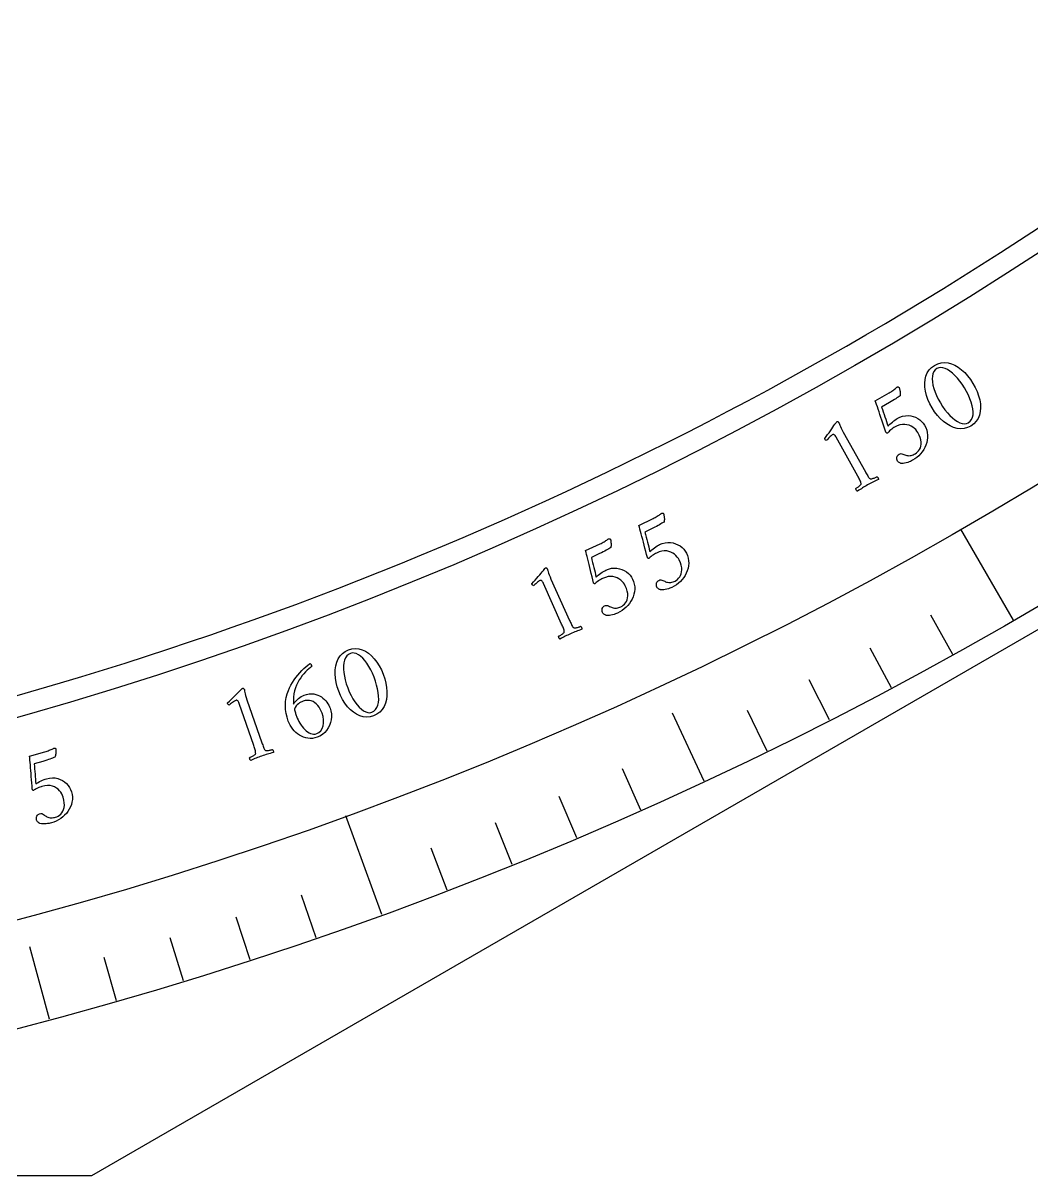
# Model space of a CAD drawing. Header units: millimetres. Extents: x -105 to 105, y -105 to 135.
# Drawn here: x 26.35 to 52.71, y -105 to -74.86 of the extents above; entities that cross this region are included whole.
import ezdxf

# ---------------------------------------------------------------- set-up
doc = ezdxf.new("R2010")
doc.units = ezdxf.units.MM
for name, color, linetype in [('CUT_INNER', 6, 'Continuous'), ('CUT_OUTER', 1, 'Continuous'), ('ENGRAVE', 7, 'Continuous'), ('ENGRAVE_FINE', 8, 'Continuous'), ('TEXT', 5, 'Continuous')]:
    doc.layers.add(name, color=color, linetype=linetype)

msp = doc.modelspace()

# ---------------------------------------------------------------- linework, layer by layer
at = {"layer": 'CUT_INNER'}
msp.add_lwpolyline([(26.1921, -92.4358), (26.7588, -92.2734), (27.3245, -92.1074), (27.8891, -91.938), (28.4527, -91.7652), (29.0152, -91.5889), (29.5767, -91.4091), (30.137, -91.2259), (30.6962, -91.0393), (31.2542, -90.8492), (31.811, -90.6557), (32.3667, -90.4588), (32.9211, -90.2585), (33.4743, -90.0548), (34.0263, -89.8478), (34.5769, -89.6373), (35.1263, -89.4234), (35.6743, -89.2062), (36.221, -88.9856), (36.7663, -88.7617), (37.3103, -88.5345), (37.8528, -88.3039), (38.3939, -88.0699), (38.9336, -87.8327), (39.4718, -87.5922), (40.0085, -87.3483), (40.5437, -87.1012), (41.0774, -86.8508), (41.6095, -86.5971), (42.1401, -86.3401), (42.669, -86.08), (43.1964, -85.8165), (43.7222, -85.5499), (44.2463, -85.28), (44.7687, -85.0069), (45.2894, -84.7306), (45.8085, -84.4511), (46.3258, -84.1684), (46.8414, -83.8826), (47.3552, -83.5936), (47.8672, -83.3015), (48.3775, -83.0062), (48.8859, -82.7078), (49.3924, -82.4063), (49.8971, -82.1017), (50.4, -81.794), (50.9009, -81.4832), (51.3999, -81.1693), (51.897, -80.8524), (52.3921, -80.5324), (52.8852, -80.2095)], dxfattribs=at)
at = {"layer": 'CUT_OUTER'}
msp.add_lwpolyline([(105, 28.1347), (105, -28.1347), (76.8653, -76.8653), (28.1347, -105), (-28.1347, -105), (-76.8653, -76.8653), (-105, -28.1347), (-105, 28.1347)], dxfattribs=at)
at = {"layer": 'ENGRAVE'}
for points in [[(52.2323, -90.4689), (50.8578, -88.0883)], [(44.1486, -94.677), (43.3188, -92.8975)], [(35.729, -98.1645), (34.7888, -95.5814)], [(27.0374, -100.905), (26.5292, -99.0084)]]:
    msp.add_lwpolyline(points, dxfattribs=at)
for radius in [104.4645, 101.7156, 96.6105]:
    msp.add_circle((0, 0), radius, dxfattribs=at)
at = {"layer": 'ENGRAVE_FINE'}
for points in [[(50.6454, -91.3667), (50.0742, -90.3363)], [(49.0431, -92.2367), (48.49, -91.1965)], [(47.4259, -93.0786), (46.891, -92.0289)], [(45.7942, -93.8921), (45.2778, -92.8332)], [(42.4895, -95.4331), (42.0104, -94.3568)], [(40.8175, -96.1601), (40.3572, -95.0756)], [(39.1331, -96.8578), (38.6918, -95.7655)], [(37.4367, -97.526), (37.0145, -96.4262)], [(34.0103, -98.7731), (33.6268, -97.6592)], [(32.2813, -99.3516), (31.9173, -98.2312)], [(30.5425, -99.8999), (30.198, -98.7733)], [(28.7943, -100.4177), (28.4696, -99.2853)]]:
    msp.add_lwpolyline(points, dxfattribs=at)
at = {"layer": 'TEXT'}
for points in [[(50.1665, -83.8072), (50.253, -83.7646), (50.3409, -83.7394), (50.4302, -83.7317), (50.5211, -83.7414), (50.6119, -83.7665), (50.701, -83.8047), (50.7884, -83.8562), (50.8742, -83.9208), (50.9566, -83.9965), (51.034, -84.0811), (51.1064, -84.1744), (51.1737, -84.2767), (51.2333, -84.3836), (51.2825, -84.4911), (51.3212, -84.5991), (51.3494, -84.7076), (51.3662, -84.8142), (51.3705, -84.9163), (51.3623, -85.0139), (51.3415, -85.107), (51.3071, -85.193), (51.2579, -85.2692), (51.1939, -85.3356), (51.1152, -85.3921), (51.0303, -85.4336), (50.9429, -85.4578), (50.8531, -85.4649), (50.7608, -85.4547), (50.6683, -85.4294), (50.5777, -85.3909), (50.4891, -85.3392), (50.4024, -85.2745), (50.3196, -85.1986), (50.2423, -85.1137), (50.1705, -85.0198), (50.1044, -84.9168), (50.0461, -84.8091), (49.9983, -84.7011), (49.9607, -84.5927), (49.9335, -84.4839), (49.9176, -84.3774), (49.9142, -84.2757), (49.9232, -84.1787), (49.9447, -84.0865), (49.9793, -84.0017), (50.0277, -83.9269), (50.0901, -83.8621), (50.1665, -83.8072)], [(50.2332, -83.8905), (50.1875, -83.9259), (50.1524, -83.9709), (50.1279, -84.0256), (50.114, -84.09), (50.1098, -84.162), (50.1147, -84.2395), (50.1284, -84.3226), (50.1512, -84.4113), (50.1822, -84.5035), (50.2208, -84.5971), (50.267, -84.6921), (50.3209, -84.7886), (50.3792, -84.8811), (50.4402, -84.9667), (50.5039, -85.0453), (50.5704, -85.1169), (50.6377, -85.18), (50.7038, -85.2328), (50.7689, -85.2753), (50.8328, -85.3076), (50.8939, -85.328), (50.9507, -85.3348), (51.0029, -85.3279), (51.0507, -85.3075), (51.1004, -85.2694), (51.1379, -85.2219), (51.1632, -85.1649), (51.1764, -85.0985), (51.1787, -85.0247), (51.1715, -84.9455), (51.1547, -84.8609), (51.1284, -84.7709), (51.0941, -84.6778), (51.053, -84.584), (51.0053, -84.4896), (50.9509, -84.3944), (50.8915, -84.3015), (50.8302, -84.2164), (50.7671, -84.1391), (50.702, -84.0695), (50.6366, -84.0089), (50.5722, -83.9584), (50.5088, -83.9179), (50.4464, -83.8875), (50.3867, -83.8687), (50.3313, -83.8629), (50.2801, -83.8702), (50.2332, -83.8905)], [(49.1897, -85.199), (49.2626, -85.1624), (49.3348, -85.1372), (49.4062, -85.1233), (49.4769, -85.1209), (49.5455, -85.128), (49.6109, -85.1427), (49.6729, -85.1651), (49.7316, -85.1951), (49.7854, -85.2314), (49.8328, -85.2725), (49.8736, -85.3185), (49.908, -85.3693), (49.9408, -85.4331), (49.965, -85.498), (49.9805, -85.5638), (49.9875, -85.6306), (49.9868, -85.6973), (49.9794, -85.7628), (49.9653, -85.8271), (49.9445, -85.8902), (49.9176, -85.9513), (49.8856, -86.0097), (49.8482, -86.0654), (49.8057, -86.1184), (49.7588, -86.1677), (49.7084, -86.2127), (49.6546, -86.2532), (49.5975, -86.2892), (49.5711, -86.3032), (49.5407, -86.3172), (49.5063, -86.3311), (49.4678, -86.345), (49.4275, -86.3574), (49.3879, -86.3667), (49.3488, -86.3728), (49.3103, -86.3759), (49.3016, -86.3741), (49.2902, -86.3705), (49.276, -86.365), (49.2591, -86.3578), (49.2421, -86.3487), (49.2274, -86.3378), (49.2151, -86.3252), (49.2052, -86.3108), (49.1927, -86.2841), (49.1856, -86.2577), (49.1839, -86.2316), (49.1877, -86.2058), (49.196, -86.1818), (49.2077, -86.1614), (49.223, -86.1445), (49.2417, -86.131), (49.2673, -86.1197), (49.293, -86.1148), (49.3188, -86.1164), (49.3448, -86.1245), (49.3705, -86.1352), (49.3958, -86.1447), (49.4207, -86.153), (49.445, -86.1601), (49.4732, -86.1658), (49.5017, -86.1677), (49.5303, -86.166), (49.5592, -86.1605), (49.5876, -86.1523), (49.6148, -86.1425), (49.6408, -86.131), (49.6657, -86.1178), (49.6976, -86.0963), (49.7271, -86.0701), (49.754, -86.0391), (49.7784, -86.0035), (49.7985, -85.9633), (49.8123, -85.9186), (49.8198, -85.8694), (49.8212, -85.8158), (49.8144, -85.758), (49.7978, -85.6965), (49.7713, -85.6311), (49.7349, -85.5619), (49.7093, -85.5236), (49.6784, -85.4874), (49.6421, -85.4532), (49.6004, -85.421), (49.5541, -85.3932), (49.5038, -85.3719), (49.4494, -85.3571), (49.3911, -85.3489), (49.3293, -85.3498), (49.2645, -85.3623), (49.1968, -85.3864), (49.126, -85.4221), (49.1044, -85.4355), (49.0801, -85.4523), (49.0532, -85.4725), (49.0236, -85.4962), (48.9951, -85.5204), (48.9717, -85.5424), (48.9533, -85.5622), (48.9399, -85.5796), (48.9358, -85.5811), (48.931, -85.5809), (48.9255, -85.5793), (48.9194, -85.5762), (48.9133, -85.5719), (48.9079, -85.5671), (48.9032, -85.5616), (48.8992, -85.5556), (48.8731, -85.4775), (48.8469, -85.3994), (48.8208, -85.3213), (48.7946, -85.2433), (48.7688, -85.1666), (48.7439, -85.0925), (48.7199, -85.0211), (48.6967, -84.9524), (48.6749, -84.8883), (48.6548, -84.8305), (48.6365, -84.7791), (48.62, -84.7341), (48.9816, -84.5256), (49.0067, -84.5106), (49.0316, -84.4948), (49.0566, -84.4782), (49.0815, -84.4608), (49.1051, -84.4436), (49.1265, -84.4274), (49.1457, -84.4123), (49.1625, -84.3984), (49.1762, -84.3867), (49.186, -84.3783), (49.1919, -84.3733), (49.1938, -84.3716), (49.202, -84.3718), (49.2095, -84.3718), (49.2163, -84.3719), (49.2225, -84.3719), (49.228, -84.3725), (49.2328, -84.3744), (49.2368, -84.3776), (49.2402, -84.382), (49.2427, -84.3876), (49.2459, -84.3969), (49.2498, -84.4098), (49.2543, -84.4264), (49.259, -84.4455), (49.2631, -84.4659), (49.2668, -84.4877), (49.27, -84.5108), (49.2721, -84.5342), (49.2728, -84.5567), (49.2719, -84.5785), (49.2695, -84.5994), (49.2446, -84.6173), (49.2172, -84.6367), (49.1873, -84.6574), (49.1549, -84.6797), (49.1194, -84.7032), (49.0804, -84.7279), (49.0379, -84.7538), (48.9919, -84.7809), (48.7854, -84.8998), (48.8065, -84.9625), (48.828, -85.0257), (48.8499, -85.0892), (48.8722, -85.1531), (48.8942, -85.2165), (48.9152, -85.2786), (48.9352, -85.3394), (48.9543, -85.3988), (48.976, -85.3734), (49.0021, -85.3464), (49.0326, -85.318), (49.0675, -85.2881), (49.1029, -85.2595), (49.1351, -85.2352), (49.164, -85.215), (49.1897, -85.199)], [(48.1642, -86.7012), (47.6009, -85.6872), (47.5864, -85.6627), (47.5727, -85.6432), (47.56, -85.6287), (47.5481, -85.6191), (47.5364, -85.6138), (47.524, -85.6123), (47.511, -85.6145), (47.4973, -85.6204), (47.4821, -85.6304), (47.4644, -85.6449), (47.4443, -85.664), (47.4216, -85.6875), (47.3992, -85.712), (47.3799, -85.7337), (47.3636, -85.7527), (47.3503, -85.7689), (47.3351, -85.7649), (47.3222, -85.7584), (47.3116, -85.7494), (47.3033, -85.7378), (47.3032, -85.7376), (47.3029, -85.7372), (47.3025, -85.7364), (47.3019, -85.7352), (47.2996, -85.7304), (47.2985, -85.7262), (47.2986, -85.7226), (47.2999, -85.7196), (47.3377, -85.6684), (47.3749, -85.6173), (47.4114, -85.5663), (47.4474, -85.5154), (47.4816, -85.4668), (47.5127, -85.4225), (47.5409, -85.3825), (47.5661, -85.3469), (47.587, -85.3176), (47.6023, -85.2965), (47.612, -85.2835), (47.616, -85.2787), (47.6211, -85.2759), (47.6275, -85.2736), (47.634, -85.2738), (47.6406, -85.2764), (47.6474, -85.2814), (47.6539, -85.2875), (47.6597, -85.293), (47.6649, -85.2982), (47.6693, -85.3028), (47.6709, -85.3071), (47.6756, -85.3199), (47.6834, -85.3413), (47.6943, -85.3713), (47.7092, -85.4084), (47.7291, -85.4515), (47.7539, -85.5004), (47.7837, -85.5551), (48.3622, -86.5909), (48.3777, -86.6186), (48.3929, -86.6452), (48.4077, -86.6708), (48.4222, -86.6953), (48.4364, -86.7179), (48.4504, -86.7376), (48.4643, -86.7544), (48.4781, -86.7683), (48.486, -86.7721), (48.4972, -86.7737), (48.5117, -86.7729), (48.5297, -86.7698), (48.5493, -86.765), (48.5689, -86.7592), (48.5886, -86.7523), (48.6083, -86.7443), (48.6266, -86.7362), (48.6418, -86.7293), (48.654, -86.7234), (48.6633, -86.7185), (48.6701, -86.7227), (48.6773, -86.7292), (48.6847, -86.7381), (48.6924, -86.7493), (48.699, -86.7612), (48.703, -86.772), (48.7045, -86.7817), (48.7035, -86.7902), (48.6643, -86.809), (48.6268, -86.8269), (48.5909, -86.8441), (48.5568, -86.8606), (48.523, -86.8773), (48.4881, -86.8952), (48.4523, -86.9142), (48.4154, -86.9345), (48.3802, -86.9544), (48.3469, -86.9738), (48.3155, -86.9929), (48.2859, -87.0115), (48.2562, -87.0306), (48.2243, -87.0511), (48.1902, -87.073), (48.154, -87.0963), (48.1462, -87.0927), (48.1387, -87.0863), (48.1317, -87.0772), (48.1251, -87.0653), (48.1195, -87.0529), (48.1159, -87.0419), (48.1141, -87.0324), (48.1142, -87.0243), (48.1232, -87.0191), (48.1347, -87.0118), (48.1486, -87.0025), (48.165, -86.9912), (48.1822, -86.9786), (48.1984, -86.9656), (48.2137, -86.9519), (48.2281, -86.9377), (48.24, -86.9242), (48.2479, -86.9125), (48.2517, -86.9026), (48.2514, -86.8946), (48.2469, -86.8755), (48.2402, -86.8546), (48.2313, -86.8321), (48.2201, -86.8079), (48.2074, -86.7824), (48.1939, -86.7561), (48.1795, -86.729), (48.1642, -86.7012)], [(42.9792, -88.4946), (43.0545, -88.4633), (43.1283, -88.4432), (43.2005, -88.4345), (43.2712, -88.4372), (43.3392, -88.4491), (43.4033, -88.4685), (43.4636, -88.4952), (43.52, -88.5294), (43.5711, -88.5694), (43.6154, -88.6138), (43.6529, -88.6625), (43.6835, -88.7157), (43.7116, -88.7817), (43.7311, -88.8481), (43.742, -88.9149), (43.7442, -88.982), (43.7387, -89.0485), (43.7266, -89.1133), (43.708, -89.1764), (43.6827, -89.2379), (43.6516, -89.2969), (43.6154, -89.3529), (43.5742, -89.4058), (43.5279, -89.4555), (43.4776, -89.5014), (43.4242, -89.5427), (43.3677, -89.5792), (43.3081, -89.6111), (43.2808, -89.6232), (43.2495, -89.6349), (43.2141, -89.6464), (43.1747, -89.6575), (43.1337, -89.667), (43.0935, -89.6734), (43.054, -89.6768), (43.0154, -89.6771), (43.0069, -89.6746), (42.9958, -89.6702), (42.982, -89.6638), (42.9657, -89.6553), (42.9493, -89.645), (42.9355, -89.6332), (42.9241, -89.6197), (42.9153, -89.6046), (42.9046, -89.5771), (42.8995, -89.5503), (42.8997, -89.5241), (42.9053, -89.4986), (42.9153, -89.4753), (42.9285, -89.4558), (42.9448, -89.44), (42.9645, -89.4279), (42.9908, -89.4184), (43.0168, -89.4154), (43.0425, -89.4188), (43.0678, -89.4287), (43.0927, -89.4412), (43.1173, -89.4525), (43.1414, -89.4626), (43.1652, -89.4714), (43.193, -89.4791), (43.2212, -89.4831), (43.2499, -89.4834), (43.2791, -89.48), (43.308, -89.4739), (43.3358, -89.466), (43.3626, -89.4564), (43.3883, -89.445), (43.4217, -89.4258), (43.453, -89.4018), (43.4821, -89.3728), (43.509, -89.339), (43.5318, -89.3003), (43.5488, -89.2567), (43.5598, -89.2082), (43.565, -89.1549), (43.5624, -89.0968), (43.5502, -89.0342), (43.5285, -88.9671), (43.4971, -88.8955), (43.4743, -88.8555), (43.4461, -88.8171), (43.4123, -88.7804), (43.373, -88.7453), (43.3288, -88.7142), (43.2801, -88.6894), (43.227, -88.6708), (43.1694, -88.6584), (43.1076, -88.6549), (43.0422, -88.6627), (42.9729, -88.682), (42.8998, -88.7126), (42.8773, -88.7244), (42.8518, -88.7394), (42.8235, -88.7576), (42.7923, -88.7791), (42.7622, -88.8013), (42.7372, -88.8215), (42.7175, -88.8399), (42.7029, -88.8564), (42.6986, -88.8575), (42.6939, -88.857), (42.6885, -88.855), (42.6826, -88.8514), (42.6769, -88.8468), (42.6718, -88.8416), (42.6675, -88.8358), (42.664, -88.8295), (42.6435, -88.7497), (42.623, -88.67), (42.6025, -88.5902), (42.5819, -88.5105), (42.5617, -88.4321), (42.5421, -88.3565), (42.5233, -88.2836), (42.5051, -88.2134), (42.4879, -88.1478), (42.472, -88.0888), (42.4574, -88.0362), (42.4442, -87.9901), (42.8197, -87.808), (42.8458, -87.7948), (42.8718, -87.7809), (42.8979, -87.7661), (42.9239, -87.7505), (42.9488, -87.735), (42.9713, -87.7204), (42.9915, -87.7067), (43.0092, -87.694), (43.0238, -87.6833), (43.0341, -87.6757), (43.0404, -87.6711), (43.0424, -87.6696), (43.0505, -87.6703), (43.058, -87.6709), (43.0648, -87.6714), (43.071, -87.6719), (43.0765, -87.6729), (43.0811, -87.6751), (43.0849, -87.6786), (43.0879, -87.6832), (43.09, -87.689), (43.0926, -87.6985), (43.0955, -87.7117), (43.0989, -87.7286), (43.1021, -87.7479), (43.1048, -87.7686), (43.1069, -87.7906), (43.1084, -87.8138), (43.1089, -87.8373), (43.1079, -87.8599), (43.1055, -87.8815), (43.1016, -87.9022), (43.0755, -87.9183), (43.0468, -87.9356), (43.0155, -87.9542), (42.9815, -87.9741), (42.9445, -87.995), (42.9038, -88.0169), (42.8596, -88.0397), (42.8117, -88.0634), (42.5973, -88.1673), (42.6139, -88.2313), (42.6308, -88.2958), (42.6481, -88.3607), (42.6658, -88.4261), (42.6832, -88.4909), (42.6997, -88.5544), (42.7154, -88.6164), (42.7301, -88.6771), (42.7536, -88.6532), (42.7815, -88.6282), (42.814, -88.602), (42.8509, -88.5747), (42.8883, -88.5487), (42.9222, -88.5267), (42.9525, -88.5087), (42.9792, -88.4946)], [(41.5769, -89.162), (41.6528, -89.1319), (41.7268, -89.113), (41.7992, -89.1055), (41.8698, -89.1092), (41.9376, -89.1222), (42.0014, -89.1426), (42.0613, -89.1703), (42.1171, -89.2053), (42.1676, -89.2462), (42.2111, -89.2912), (42.2479, -89.3406), (42.2777, -89.3942), (42.3047, -89.4607), (42.3232, -89.5274), (42.333, -89.5943), (42.3341, -89.6615), (42.3276, -89.7278), (42.3145, -89.7924), (42.2948, -89.8553), (42.2686, -89.9163), (42.2365, -89.9749), (42.1995, -90.0302), (42.1575, -90.0825), (42.1104, -90.1315), (42.0594, -90.1766), (42.0053, -90.217), (41.9482, -90.2526), (41.8881, -90.2836), (41.8607, -90.2952), (41.8292, -90.3065), (41.7936, -90.3174), (41.7541, -90.3279), (41.7129, -90.3367), (41.6726, -90.3425), (41.6331, -90.3452), (41.5945, -90.3449), (41.586, -90.3423), (41.5749, -90.3377), (41.5613, -90.3311), (41.5451, -90.3224), (41.5289, -90.3118), (41.5152, -90.2997), (41.5041, -90.2861), (41.4955, -90.2708), (41.4853, -90.2432), (41.4805, -90.2163), (41.4812, -90.1902), (41.4872, -90.1647), (41.4975, -90.1416), (41.511, -90.1223), (41.5277, -90.1067), (41.5475, -90.095), (41.574, -90.0859), (41.6, -90.0832), (41.6256, -90.0871), (41.6508, -90.0974), (41.6755, -90.1103), (41.6999, -90.122), (41.7239, -90.1324), (41.7475, -90.1416), (41.7751, -90.1498), (41.8033, -90.1542), (41.832, -90.155), (41.8612, -90.152), (41.8902, -90.1463), (41.9181, -90.1389), (41.9451, -90.1297), (41.971, -90.1188), (42.0047, -90.1001), (42.0363, -90.0766), (42.0659, -90.0481), (42.0933, -90.0147), (42.1168, -89.9764), (42.1344, -89.933), (42.1462, -89.8847), (42.1522, -89.8314), (42.1506, -89.7733), (42.1394, -89.7106), (42.1187, -89.6431), (42.0884, -89.571), (42.0663, -89.5306), (42.0387, -89.4918), (42.0055, -89.4546), (41.9668, -89.4189), (41.923, -89.3871), (41.8747, -89.3615), (41.8219, -89.3421), (41.7645, -89.3288), (41.7028, -89.3243), (41.6372, -89.3311), (41.5676, -89.3492), (41.4941, -89.3787), (41.4714, -89.3901), (41.4457, -89.4048), (41.4171, -89.4226), (41.3855, -89.4435), (41.3551, -89.4652), (41.3298, -89.4851), (41.3098, -89.5031), (41.2949, -89.5194), (41.2907, -89.5204), (41.2859, -89.5199), (41.2806, -89.5178), (41.2748, -89.5141), (41.2691, -89.5094), (41.2641, -89.5041), (41.2599, -89.4982), (41.2565, -89.4918), (41.2372, -89.4118), (41.218, -89.3317), (41.1987, -89.2517), (41.1794, -89.1716), (41.1605, -89.093), (41.1421, -89.017), (41.1244, -88.9438), (41.1073, -88.8734), (41.0912, -88.8075), (41.0762, -88.7482), (41.0625, -88.6954), (41.0499, -88.6492), (41.4283, -88.4729), (41.4546, -88.4602), (41.4809, -88.4467), (41.5071, -88.4323), (41.5334, -88.4172), (41.5585, -88.402), (41.5813, -88.3878), (41.6016, -88.3744), (41.6196, -88.362), (41.6343, -88.3516), (41.6448, -88.3441), (41.6511, -88.3396), (41.6532, -88.3381), (41.6613, -88.3389), (41.6687, -88.3397), (41.6756, -88.3403), (41.6817, -88.3409), (41.6871, -88.3419), (41.6917, -88.3442), (41.6955, -88.3478), (41.6984, -88.3525), (41.7005, -88.3583), (41.7029, -88.3678), (41.7056, -88.381), (41.7087, -88.398), (41.7116, -88.4174), (41.714, -88.4381), (41.7157, -88.4601), (41.7169, -88.4834), (41.717, -88.5068), (41.7157, -88.5294), (41.7129, -88.551), (41.7087, -88.5716), (41.6824, -88.5873), (41.6534, -88.6042), (41.6218, -88.6223), (41.5875, -88.6416), (41.5501, -88.6619), (41.5091, -88.6832), (41.4645, -88.7052), (41.4163, -88.7282), (41.2003, -88.8287), (41.2158, -88.893), (41.2317, -88.9578), (41.248, -89.0229), (41.2646, -89.0886), (41.281, -89.1537), (41.2966, -89.2174), (41.3112, -89.2797), (41.325, -89.3405), (41.3488, -89.317), (41.3772, -89.2925), (41.41, -89.2668), (41.4474, -89.2401), (41.4852, -89.2147), (41.5194, -89.1932), (41.55, -89.1757), (41.5769, -89.162)], [(40.4244, -90.569), (39.9516, -89.5098), (39.9393, -89.4842), (39.9274, -89.4635), (39.916, -89.4479), (39.905, -89.4374), (39.8938, -89.4311), (39.8816, -89.4285), (39.8684, -89.4296), (39.8543, -89.4342), (39.8383, -89.4429), (39.8194, -89.4558), (39.7976, -89.473), (39.773, -89.4945), (39.7486, -89.5169), (39.7274, -89.5369), (39.7095, -89.5543), (39.6949, -89.5694), (39.68, -89.5641), (39.6677, -89.5565), (39.658, -89.5466), (39.6508, -89.5343), (39.6507, -89.5341), (39.6505, -89.5336), (39.6501, -89.5328), (39.6496, -89.5316), (39.6477, -89.5266), (39.647, -89.5223), (39.6474, -89.5187), (39.6489, -89.5158), (39.691, -89.4682), (39.7325, -89.4205), (39.7734, -89.3729), (39.8137, -89.3253), (39.852, -89.2798), (39.8869, -89.2384), (39.9184, -89.2011), (39.9466, -89.1678), (39.97, -89.1405), (39.9871, -89.1207), (39.9978, -89.1087), (40.0023, -89.1042), (40.0076, -89.1019), (40.0142, -89.1001), (40.0206, -89.1008), (40.027, -89.104), (40.0333, -89.1096), (40.0393, -89.1162), (40.0446, -89.1223), (40.0493, -89.1278), (40.0533, -89.1329), (40.0545, -89.1373), (40.058, -89.1505), (40.0639, -89.1724), (40.0722, -89.2032), (40.0838, -89.2416), (40.0999, -89.2862), (40.1204, -89.337), (40.1452, -89.3942), (40.6312, -90.4764), (40.6443, -90.5054), (40.6571, -90.5332), (40.6697, -90.56), (40.6819, -90.5857), (40.6941, -90.6094), (40.7064, -90.6302), (40.7188, -90.6482), (40.7313, -90.6633), (40.7388, -90.6678), (40.7498, -90.6703), (40.7644, -90.6708), (40.7825, -90.6692), (40.8025, -90.6662), (40.8226, -90.6621), (40.8428, -90.6569), (40.8631, -90.6507), (40.882, -90.6443), (40.8978, -90.6387), (40.9105, -90.6338), (40.9201, -90.6298), (40.9266, -90.6345), (40.9331, -90.6416), (40.9397, -90.6511), (40.9464, -90.663), (40.9519, -90.6754), (40.955, -90.6865), (40.9557, -90.6963), (40.9539, -90.7047), (40.9132, -90.72), (40.8742, -90.7346), (40.837, -90.7487), (40.8016, -90.7621), (40.7665, -90.7758), (40.7302, -90.7905), (40.6928, -90.8064), (40.6543, -90.8233), (40.6175, -90.8401), (40.5827, -90.8566), (40.5497, -90.8728), (40.5186, -90.8888), (40.4874, -90.9052), (40.4538, -90.9229), (40.418, -90.9417), (40.3798, -90.9618), (40.3723, -90.9575), (40.3655, -90.9505), (40.3593, -90.9408), (40.3537, -90.9284), (40.3493, -90.9155), (40.3466, -90.9042), (40.3457, -90.8946), (40.3464, -90.8866), (40.3559, -90.8821), (40.3679, -90.8759), (40.3826, -90.8678), (40.3999, -90.858), (40.4181, -90.847), (40.4355, -90.8354), (40.4519, -90.8231), (40.4675, -90.8103), (40.4805, -90.7978), (40.4893, -90.7869), (40.494, -90.7774), (40.4944, -90.7693), (40.4916, -90.7499), (40.4867, -90.7285), (40.4798, -90.7053), (40.4708, -90.6802), (40.4604, -90.6537), (40.4492, -90.6263), (40.4372, -90.5981), (40.4244, -90.569)], [(34.8513, -91.2453), (34.9439, -91.2184), (35.0349, -91.2088), (35.1242, -91.2167), (35.212, -91.2421), (35.2971, -91.2825), (35.3782, -91.3357), (35.4554, -91.4015), (35.5286, -91.4801), (35.5966, -91.569), (35.6582, -91.6656), (35.7133, -91.7702), (35.7618, -91.8825), (35.8019, -91.9982), (35.8317, -92.1126), (35.851, -92.2256), (35.86, -92.3374), (35.858, -92.4453), (35.8445, -92.5466), (35.8194, -92.6413), (35.7829, -92.7294), (35.7341, -92.8082), (35.6724, -92.8746), (35.5978, -92.9289), (35.5104, -92.9709), (35.4196, -92.997), (35.3294, -93.0057), (35.2397, -92.997), (35.1506, -92.971), (35.0639, -92.9299), (34.9814, -92.8763), (34.9031, -92.8101), (34.829, -92.7313), (34.7605, -92.6422), (34.6991, -92.5451), (34.6448, -92.4401), (34.5975, -92.3272), (34.5589, -92.2111), (34.5305, -92.0964), (34.5123, -91.9831), (34.5044, -91.8713), (34.5073, -91.7637), (34.5216, -91.6629), (34.5473, -91.5689), (34.5844, -91.4818), (34.6332, -91.4043), (34.694, -91.3391), (34.7667, -91.2861), (34.8513, -91.2453)], [(34.9026, -91.3389), (34.8515, -91.3658), (34.8091, -91.4041), (34.7754, -91.4537), (34.7506, -91.5147), (34.734, -91.5849), (34.7253, -91.6621), (34.7244, -91.7463), (34.7314, -91.8376), (34.7459, -91.9337), (34.7677, -92.0326), (34.7967, -92.1342), (34.833, -92.2386), (34.8744, -92.3399), (34.9196, -92.4347), (34.9687, -92.5232), (35.0217, -92.6053), (35.077, -92.679), (35.133, -92.7425), (35.1897, -92.7957), (35.247, -92.8386), (35.3037, -92.8693), (35.3584, -92.8858), (35.411, -92.8882), (35.4617, -92.8763), (35.5172, -92.8475), (35.5623, -92.8072), (35.5972, -92.7555), (35.6217, -92.6924), (35.6368, -92.6201), (35.6435, -92.5408), (35.6416, -92.4546), (35.6314, -92.3614), (35.6137, -92.2638), (35.5895, -92.1643), (35.5589, -92.063), (35.5219, -91.9598), (35.4796, -91.858), (35.434, -91.7636), (35.3852, -91.6764), (35.3332, -91.5967), (35.2793, -91.5256), (35.2246, -91.4646), (35.1692, -91.4138), (35.1131, -91.373), (35.0576, -91.3441), (35.004, -91.3288), (34.9524, -91.3271), (34.9026, -91.3389)], [(33.6916, -92.4304), (33.7599, -92.4092), (33.8249, -92.3965), (33.8867, -92.3925), (33.9452, -92.397), (34.0004, -92.4085), (34.0522, -92.4253), (34.1005, -92.4475), (34.1453, -92.4751), (34.1867, -92.5066), (34.2245, -92.5405), (34.2588, -92.577), (34.2895, -92.6159), (34.3165, -92.6555), (34.3395, -92.694), (34.3587, -92.7315), (34.3739, -92.7678), (34.3964, -92.8426), (34.4088, -92.9181), (34.4111, -92.9945), (34.4033, -93.0716), (34.3861, -93.1473), (34.3603, -93.219), (34.326, -93.2868), (34.283, -93.3507), (34.232, -93.4084), (34.1733, -93.4577), (34.107, -93.4986), (34.0331, -93.5311), (33.9723, -93.5494), (33.912, -93.5599), (33.8522, -93.5625), (33.7929, -93.5573), (33.735, -93.5453), (33.6791, -93.5277), (33.6254, -93.5044), (33.5738, -93.4755), (33.5248, -93.4417), (33.4789, -93.4039), (33.436, -93.362), (33.3962, -93.3161), (33.3604, -93.2674), (33.3293, -93.2172), (33.3029, -93.1656), (33.2813, -93.1124), (33.2488, -93.0086), (33.2257, -92.9046), (33.2117, -92.8004), (33.2069, -92.6961), (33.2116, -92.5932), (33.2258, -92.4936), (33.2495, -92.3971), (33.2829, -92.3037), (33.314, -92.2343), (33.3494, -92.1657), (33.3891, -92.0978), (33.4331, -92.0307), (33.48, -91.9654), (33.5287, -91.9029), (33.5791, -91.8433), (33.6313, -91.7865), (33.6841, -91.7337), (33.7362, -91.6862), (33.7877, -91.6439), (33.8387, -91.6069), (33.8481, -91.6057), (33.8572, -91.6091), (33.8662, -91.617), (33.8748, -91.6296), (33.8827, -91.6434), (33.889, -91.6553), (33.8938, -91.6651), (33.8971, -91.673), (33.8591, -91.7043), (33.8192, -91.7393), (33.7773, -91.7782), (33.7336, -91.8209), (33.6896, -91.8676), (33.6468, -91.9184), (33.6054, -91.9734), (33.5652, -92.0326), (33.528, -92.0961), (33.4954, -92.1639), (33.4674, -92.2361), (33.444, -92.3126), (33.4267, -92.3937), (33.4169, -92.4797), (33.4146, -92.5706), (33.4198, -92.6664), (33.4467, -92.6257), (33.4769, -92.5876), (33.5102, -92.5521), (33.5467, -92.519), (33.5844, -92.4896), (33.6211, -92.465), (33.6569, -92.4453), (33.6916, -92.4304)], [(32.377, -93.7476), (31.9983, -92.6512), (31.9883, -92.6246), (31.9782, -92.603), (31.9682, -92.5865), (31.9582, -92.575), (31.9475, -92.5678), (31.9356, -92.5641), (31.9224, -92.564), (31.9079, -92.5675), (31.8912, -92.5747), (31.8713, -92.5859), (31.8481, -92.6012), (31.8217, -92.6204), (31.7954, -92.6406), (31.7726, -92.6586), (31.7532, -92.6745), (31.7374, -92.6882), (31.723, -92.6816), (31.7114, -92.673), (31.7026, -92.6622), (31.6964, -92.6494), (31.6964, -92.6492), (31.6962, -92.6487), (31.6959, -92.6478), (31.6955, -92.6466), (31.6941, -92.6415), (31.6938, -92.6371), (31.6945, -92.6336), (31.6962, -92.6308), (31.7423, -92.587), (31.7878, -92.5432), (31.8327, -92.4993), (31.877, -92.4554), (31.9191, -92.4134), (31.9575, -92.3752), (31.9922, -92.3408), (32.0231, -92.3101), (32.0488, -92.2849), (32.0675, -92.2667), (32.0793, -92.2556), (32.0841, -92.2516), (32.0896, -92.2497), (32.0963, -92.2485), (32.1027, -92.2498), (32.1088, -92.2535), (32.1146, -92.2597), (32.1199, -92.2668), (32.1247, -92.2733), (32.1289, -92.2792), (32.1324, -92.2846), (32.1332, -92.289), (32.1356, -92.3025), (32.1396, -92.3249), (32.1451, -92.3563), (32.1534, -92.3955), (32.1655, -92.4413), (32.1815, -92.4938), (32.2012, -92.5529), (32.5911, -93.6734), (32.6016, -93.7034), (32.6119, -93.7322), (32.6221, -93.76), (32.632, -93.7866), (32.6421, -93.8113), (32.6525, -93.8331), (32.6633, -93.8521), (32.6745, -93.8682), (32.6816, -93.8734), (32.6923, -93.8768), (32.7068, -93.8786), (32.725, -93.8787), (32.7451, -93.8774), (32.7655, -93.875), (32.7861, -93.8716), (32.8069, -93.8672), (32.8262, -93.8624), (32.8425, -93.8582), (32.8555, -93.8545), (32.8654, -93.8513), (32.8715, -93.8566), (32.8774, -93.8643), (32.8832, -93.8743), (32.8888, -93.8867), (32.8932, -93.8996), (32.8953, -93.9109), (32.8951, -93.9207), (32.8926, -93.929), (32.8507, -93.9406), (32.8107, -93.9518), (32.7724, -93.9625), (32.7359, -93.9728), (32.6997, -93.9834), (32.6623, -93.9949), (32.6237, -94.0074), (32.5838, -94.021), (32.5457, -94.0345), (32.5096, -94.0478), (32.4753, -94.0611), (32.443, -94.0743), (32.4104, -94.088), (32.3754, -94.1027), (32.3381, -94.1183), (32.2983, -94.135), (32.2912, -94.13), (32.285, -94.1224), (32.2797, -94.1122), (32.2752, -94.0994), (32.2719, -94.0862), (32.2702, -94.0747), (32.2701, -94.0651), (32.2716, -94.0572), (32.2814, -94.0535), (32.2939, -94.0484), (32.3093, -94.0416), (32.3274, -94.0334), (32.3465, -94.024), (32.3648, -94.0139), (32.3822, -94.0032), (32.3989, -93.9917), (32.4129, -93.9804), (32.4227, -93.9703), (32.4281, -93.9612), (32.4293, -93.9532), (32.4282, -93.9336), (32.4252, -93.912), (32.4203, -93.8882), (32.4135, -93.8624), (32.4054, -93.8351), (32.3967, -93.8068), (32.3872, -93.7777), (32.377, -93.7476)], [(33.4407, -92.7931), (33.4461, -92.8163), (33.452, -92.8397), (33.4584, -92.8634), (33.4652, -92.8872), (33.4725, -92.9112), (33.4801, -92.935), (33.488, -92.9586), (33.4963, -92.9822), (33.5141, -93.0278), (33.5348, -93.0737), (33.5582, -93.1197), (33.5844, -93.1658), (33.613, -93.2107), (33.6435, -93.253), (33.6761, -93.2925), (33.7106, -93.3294), (33.7468, -93.3625), (33.7841, -93.3907), (33.8226, -93.414), (33.8622, -93.4323), (33.9025, -93.4443), (33.9427, -93.4488), (33.983, -93.4456), (34.0232, -93.4348), (34.0826, -93.4045), (34.1306, -93.3612), (34.1671, -93.3048), (34.1921, -93.2355), (34.2047, -93.1577), (34.2042, -93.0762), (34.1904, -92.9909), (34.1636, -92.9018), (34.1405, -92.8458), (34.1139, -92.7933), (34.0838, -92.7446), (34.0501, -92.6995), (34.0131, -92.6595), (33.9729, -92.6261), (33.9295, -92.5994), (33.8829, -92.5794), (33.8332, -92.5674), (33.7804, -92.5652), (33.7246, -92.5727), (33.6657, -92.5898), (33.6365, -92.6017), (33.6066, -92.6164), (33.5759, -92.6339), (33.5444, -92.6541), (33.5141, -92.6791), (33.4867, -92.7105), (33.4622, -92.7485), (33.4407, -92.7931)], [(26.9593, -94.6134), (27.039, -94.5956), (27.1151, -94.5887), (27.1877, -94.5927), (27.2569, -94.6076), (27.3217, -94.6312), (27.3815, -94.6614), (27.4362, -94.6982), (27.4859, -94.7416), (27.5292, -94.7899), (27.5651, -94.8413), (27.5936, -94.8958), (27.6145, -94.9534), (27.6308, -95.0234), (27.6384, -95.0921), (27.6375, -95.1598), (27.628, -95.2263), (27.6111, -95.2908), (27.588, -95.3525), (27.5586, -95.4115), (27.523, -95.4676), (27.4821, -95.5203), (27.4368, -95.5692), (27.387, -95.6141), (27.3329, -95.6551), (27.2753, -95.6915), (27.2156, -95.7228), (27.1535, -95.749), (27.0893, -95.7701), (27.0603, -95.7772), (27.0275, -95.7834), (26.9906, -95.7885), (26.9499, -95.7926), (26.9079, -95.7948), (26.8672, -95.7942), (26.8277, -95.7906), (26.7897, -95.7842), (26.7817, -95.7803), (26.7715, -95.774), (26.7591, -95.7653), (26.7445, -95.7542), (26.7301, -95.7412), (26.7186, -95.7271), (26.7097, -95.7118), (26.7036, -95.6954), (26.6979, -95.6665), (26.6975, -95.6392), (26.7022, -95.6135), (26.7122, -95.5894), (26.7261, -95.5682), (26.7424, -95.5512), (26.7613, -95.5385), (26.7827, -95.53), (26.8104, -95.5252), (26.8365, -95.5267), (26.8612, -95.5346), (26.8844, -95.5487), (26.9067, -95.5654), (26.929, -95.5808), (26.951, -95.5949), (26.9729, -95.6077), (26.9989, -95.6201), (27.026, -95.6289), (27.0542, -95.6342), (27.0835, -95.6359), (27.113, -95.6349), (27.1418, -95.632), (27.1699, -95.6272), (27.1972, -95.6205), (27.2334, -95.6074), (27.2684, -95.5891), (27.302, -95.5657), (27.3344, -95.537), (27.3636, -95.5029), (27.3879, -95.4629), (27.4072, -95.4171), (27.4216, -95.3654), (27.4291, -95.3077), (27.428, -95.244), (27.4182, -95.1741), (27.3997, -95.0982), (27.3843, -95.0548), (27.3631, -95.0121), (27.3362, -94.9701), (27.3036, -94.9287), (27.2655, -94.8904), (27.2218, -94.8575), (27.1727, -94.83), (27.1181, -94.8078), (27.058, -94.7936), (26.9921, -94.7899), (26.9206, -94.7968), (26.8432, -94.8143), (26.819, -94.822), (26.7914, -94.8324), (26.7603, -94.8454), (26.7258, -94.8612), (26.6923, -94.8778), (26.6643, -94.8934), (26.6416, -94.908), (26.6244, -94.9217), (26.62, -94.9221), (26.6154, -94.9208), (26.6105, -94.9179), (26.6053, -94.9133), (26.6004, -94.9078), (26.5964, -94.9017), (26.5931, -94.8953), (26.5907, -94.8885), (26.5844, -94.8064), (26.5781, -94.7243), (26.5717, -94.6422), (26.5653, -94.5601), (26.559, -94.4794), (26.5529, -94.4015), (26.547, -94.3265), (26.5412, -94.2542), (26.5357, -94.1866), (26.5303, -94.1257), (26.5251, -94.0714), (26.52, -94.0237), (26.9215, -93.9095), (26.9494, -93.9011), (26.9775, -93.8919), (27.0058, -93.8819), (27.0341, -93.8711), (27.0613, -93.8601), (27.086, -93.8496), (27.1082, -93.8397), (27.1279, -93.8302), (27.1441, -93.8222), (27.1556, -93.8165), (27.1625, -93.8131), (27.1649, -93.8119), (27.1727, -93.814), (27.18, -93.8159), (27.1866, -93.8177), (27.1926, -93.8192), (27.1978, -93.8211), (27.202, -93.8241), (27.2051, -93.8281), (27.2073, -93.8333), (27.2084, -93.8393), (27.2092, -93.8491), (27.2098, -93.8626), (27.2102, -93.8798), (27.21, -93.8994), (27.2091, -93.9203), (27.2073, -93.9423), (27.2048, -93.9654), (27.2012, -93.9886), (27.1963, -94.0107), (27.1902, -94.0316), (27.1828, -94.0513), (27.1543, -94.0626), (27.123, -94.0747), (27.0889, -94.0875), (27.052, -94.1012), (27.0119, -94.1154), (26.9681, -94.1299), (26.9205, -94.1446), (26.8693, -94.1597), (26.6401, -94.2248), (26.6453, -94.2907), (26.6507, -94.3572), (26.6565, -94.4241), (26.6625, -94.4915), (26.6685, -94.5584), (26.6737, -94.6238), (26.6783, -94.6876), (26.6823, -94.7499), (26.7096, -94.7305), (26.7415, -94.7107), (26.778, -94.6906), (26.8191, -94.67), (26.8604, -94.651), (26.8976, -94.6352), (26.9305, -94.6227), (26.9593, -94.6134)]]:
    msp.add_lwpolyline(points, close=True, dxfattribs=at)

doc.saveas('drawing.dxf')
